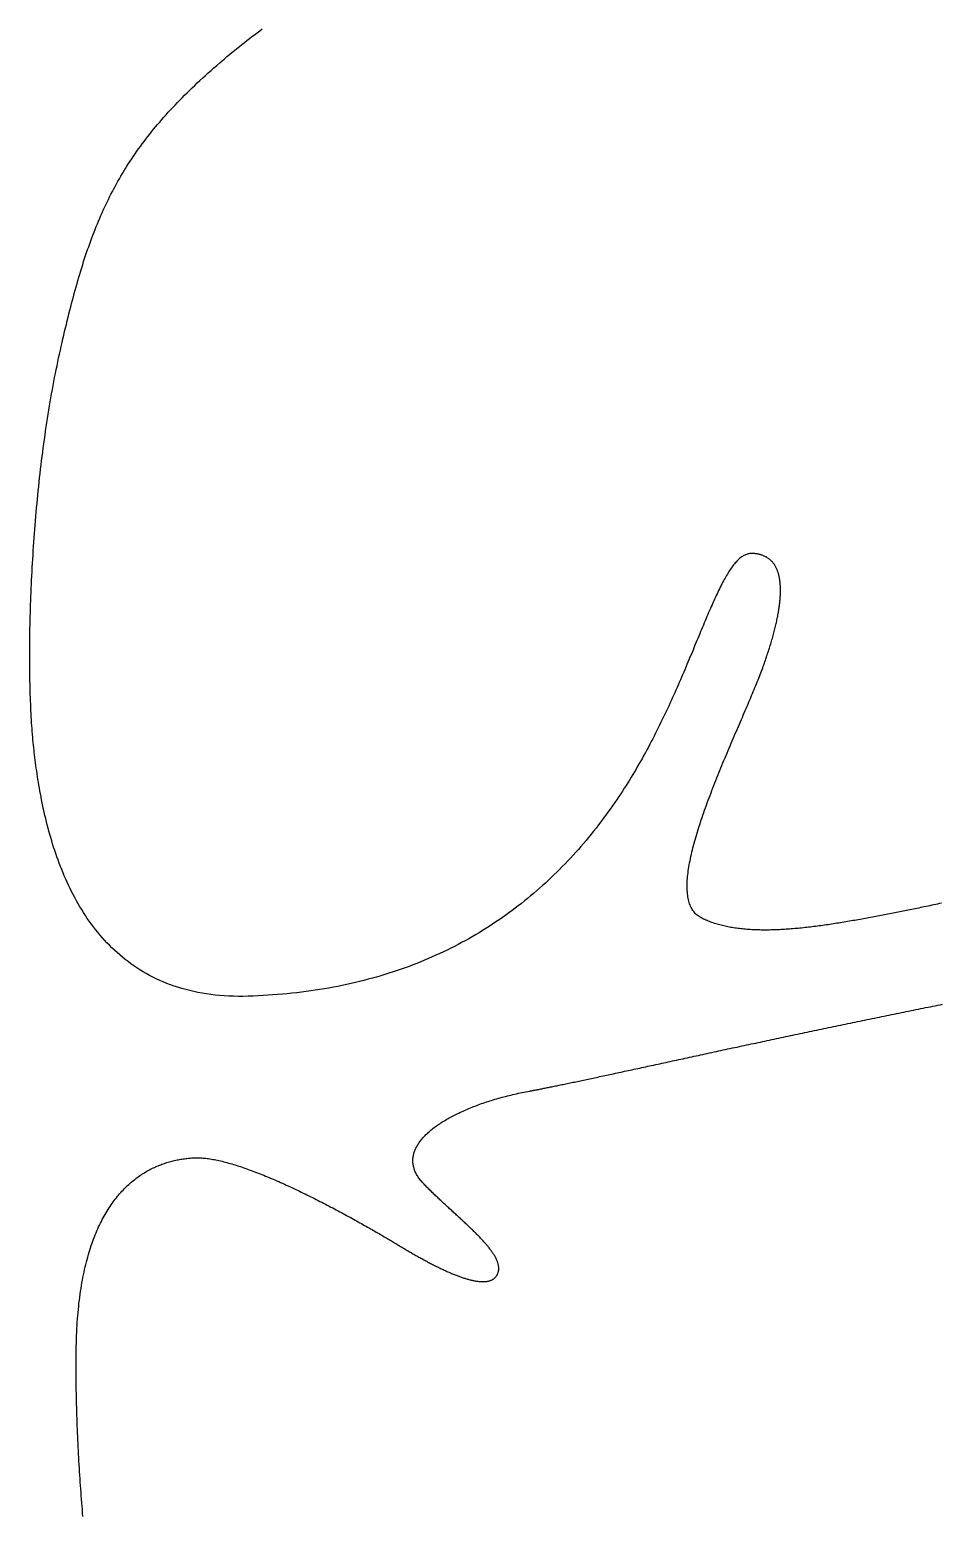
# Model space of a CAD drawing. Extents: x -220 to 640, y 0 to 300.
# Drawn here: x -128.1 to -75.1, y 86.6 to 173.1 of the extents above; entities that cross this region are included whole.
import ezdxf

# ---------------------------------------------------------------- set-up
doc = ezdxf.new("R2010")
doc.units = 0
doc.layers.get('0').update_dxf_attribs({"linetype": 'CONTINUOUS'})

msp = doc.modelspace()

# ---------------------------------------------------------------- linework, layer by layer
for points in [[(-117.045, 171.212, 0), (-116.904, 171.333, 0), (-116.762, 171.454, 0), (-116.62, 171.574, 0), (-116.477, 171.693, 0), (-116.333, 171.812, 0), (-116.189, 171.93, 0), (-116.044, 172.047, 0), (-115.898, 172.164, 0), (-115.752, 172.28, 0), (-115.605, 172.396, 0), (-115.458, 172.511, 0), (-115.31, 172.625, 0), (-115.162, 172.739, 0), (-115.013, 172.852, 0), (-114.863, 172.964, 0), (-114.713, 173.076, 0), (-114.563, 173.187, 0)], [(-93.885, 128.303, 0), (-94.016, 128.11, 0), (-94.148, 127.919, 0), (-94.282, 127.729, 0), (-94.418, 127.54, 0), (-94.554, 127.353, 0), (-94.692, 127.167, 0), (-94.831, 126.982, 0), (-94.971, 126.798, 0), (-95.113, 126.616, 0), (-95.256, 126.435, 0), (-95.4, 126.255, 0), (-95.546, 126.077, 0), (-95.693, 125.9, 0), (-95.841, 125.725, 0), (-95.991, 125.55, 0), (-96.142, 125.378, 0), (-96.295, 125.206, 0), (-96.449, 125.036, 0), (-96.604, 124.868, 0), (-96.761, 124.701, 0), (-96.919, 124.535, 0), (-97.078, 124.371, 0), (-97.239, 124.208, 0), (-97.401, 124.047, 0), (-97.565, 123.887, 0), (-97.73, 123.728, 0), (-97.897, 123.572, 0), (-98.064, 123.416, 0), (-98.234, 123.262, 0), (-98.405, 123.11, 0), (-98.577, 122.959, 0), (-98.751, 122.81, 0), (-98.926, 122.662, 0), (-99.102, 122.516, 0), (-99.28, 122.372, 0), (-99.46, 122.229, 0), (-99.641, 122.088, 0), (-99.823, 121.948, 0), (-100.007, 121.81, 0), (-100.192, 121.674, 0), (-100.379, 121.539, 0), (-100.568, 121.406, 0), (-100.758, 121.274, 0), (-100.949, 121.145, 0), (-101.142, 121.017, 0), (-101.336, 120.89, 0), (-101.532, 120.765, 0), (-101.73, 120.643, 0), (-101.929, 120.521, 0), (-102.13, 120.402, 0), (-102.332, 120.284, 0), (-102.535, 120.168, 0), (-102.741, 120.054, 0), (-102.947, 119.941, 0), (-103.156, 119.831, 0), (-103.366, 119.722, 0), (-103.577, 119.615, 0), (-103.79, 119.51, 0), (-104.005, 119.406, 0), (-104.221, 119.305, 0), (-104.439, 119.205, 0), (-104.658, 119.107, 0), (-104.879, 119.011, 0), (-105.102, 118.917, 0), (-105.326, 118.825, 0), (-105.552, 118.735, 0), (-105.78, 118.646, 0), (-106.009, 118.56, 0), (-106.24, 118.475, 0), (-106.472, 118.393, 0), (-106.706, 118.312, 0), (-106.942, 118.234, 0), (-107.179, 118.157, 0), (-107.418, 118.082, 0), (-107.659, 118.01, 0), (-107.901, 117.939, 0), (-108.145, 117.87, 0), (-108.391, 117.804, 0), (-108.639, 117.739, 0), (-108.888, 117.677, 0), (-109.138, 117.616, 0), (-109.391, 117.558, 0), (-109.645, 117.501, 0), (-109.901, 117.447, 0), (-110.159, 117.395, 0), (-110.418, 117.345, 0), (-110.679, 117.297, 0), (-110.942, 117.251, 0), (-111.207, 117.207, 0), (-111.473, 117.166, 0), (-111.741, 117.127, 0), (-112.011, 117.089, 0), (-112.283, 117.054, 0), (-112.556, 117.022, 0), (-112.831, 116.991, 0), (-113.108, 116.963, 0), (-113.387, 116.937, 0), (-113.667, 116.913, 0), (-113.95, 116.891, 0), (-114.234, 116.872, 0), (-114.52, 116.854, 0), (-114.807, 116.839, 0), (-115.097, 116.827, 0), (-115.388, 116.817, 0), (-115.676, 116.811, 0), (-115.96, 116.811, 0), (-116.24, 116.816, 0), (-116.514, 116.827, 0), (-116.785, 116.843, 0), (-117.051, 116.864, 0), (-117.313, 116.89, 0), (-117.57, 116.921, 0), (-117.823, 116.957, 0), (-118.072, 116.998, 0), (-118.317, 117.043, 0), (-118.557, 117.094, 0), (-118.794, 117.148, 0), (-119.026, 117.208, 0), (-119.254, 117.272, 0), (-119.478, 117.34, 0), (-119.699, 117.412, 0), (-119.915, 117.489, 0), (-120.128, 117.57, 0), (-120.336, 117.655, 0), (-120.541, 117.744, 0), (-120.742, 117.837, 0), (-120.939, 117.933, 0), (-121.132, 118.033, 0), (-121.322, 118.137, 0), (-121.508, 118.245, 0), (-121.691, 118.356, 0), (-121.87, 118.47, 0), (-122.045, 118.588, 0), (-122.217, 118.709, 0), (-122.386, 118.833, 0), (-122.551, 118.961, 0), (-122.713, 119.091, 0), (-122.871, 119.224, 0), (-123.026, 119.361, 0), (-123.178, 119.5, 0), (-123.327, 119.641, 0), (-123.472, 119.786, 0), (-123.614, 119.932, 0), (-123.753, 120.082, 0), (-123.889, 120.233, 0), (-124.022, 120.387, 0), (-124.152, 120.544, 0), (-124.279, 120.702, 0), (-124.403, 120.863, 0), (-124.524, 121.025, 0), (-124.643, 121.189, 0), (-124.758, 121.356, 0), (-124.871, 121.524, 0), (-124.981, 121.693, 0), (-125.088, 121.865, 0), (-125.192, 122.037, 0), (-125.294, 122.212, 0), (-125.394, 122.387, 0), (-125.49, 122.564, 0), (-125.585, 122.742, 0), (-125.676, 122.921, 0), (-125.766, 123.102, 0), (-125.852, 123.283, 0), (-125.937, 123.465, 0), (-126.019, 123.648, 0), (-126.099, 123.832, 0), (-126.176, 124.016, 0), (-126.252, 124.201, 0), (-126.325, 124.386, 0), (-126.396, 124.572, 0), (-126.465, 124.758, 0), (-126.532, 124.945, 0), (-126.596, 125.131, 0), (-126.659, 125.318, 0), (-126.72, 125.505, 0), (-126.779, 125.691, 0), (-126.836, 125.878, 0), (-126.891, 126.064, 0), (-126.944, 126.25, 0), (-126.996, 126.436, 0), (-127.045, 126.621, 0), (-127.093, 126.806, 0), (-127.14, 126.99, 0), (-127.184, 127.173, 0), (-127.228, 127.356, 0), (-127.269, 127.537, 0), (-127.309, 127.718, 0), (-127.348, 127.898, 0), (-127.385, 128.077, 0), (-127.421, 128.254, 0), (-127.455, 128.43, 0), (-127.488, 128.605, 0), (-127.52, 128.779, 0), (-127.55, 128.951, 0), (-127.579, 129.122, 0), (-127.607, 129.291, 0), (-127.634, 129.458, 0), (-127.66, 129.623, 0), (-127.685, 129.787, 0), (-127.708, 129.948, 0), (-127.731, 130.108, 0), (-127.753, 130.265, 0), (-127.773, 130.421, 0), (-127.793, 130.574, 0), (-127.812, 130.724, 0), (-127.831, 130.872, 0), (-127.848, 131.018, 0), (-127.865, 131.162, 0), (-127.881, 131.308, 0), (-127.896, 131.457, 0), (-127.912, 131.61, 0), (-127.926, 131.765, 0), (-127.94, 131.923, 0), (-127.954, 132.084, 0), (-127.967, 132.247, 0), (-127.979, 132.414, 0), (-127.991, 132.583, 0), (-128.003, 132.755, 0), (-128.014, 132.93, 0), (-128.024, 133.107, 0), (-128.034, 133.287, 0), (-128.043, 133.469, 0), (-128.052, 133.653, 0), (-128.06, 133.841, 0), (-128.068, 134.03, 0), (-128.075, 134.222, 0), (-128.082, 134.416, 0), (-128.088, 134.612, 0), (-128.093, 134.81, 0), (-128.098, 135.011, 0), (-128.102, 135.214, 0), (-128.106, 135.418, 0), (-128.109, 135.625, 0), (-128.112, 135.834, 0), (-128.114, 136.045, 0), (-128.115, 136.257, 0), (-128.116, 136.471, 0), (-128.116, 136.687, 0), (-128.116, 136.905, 0), (-128.115, 137.125, 0), (-128.113, 137.346, 0), (-128.111, 137.569, 0), (-128.108, 137.793, 0), (-128.105, 138.019, 0), (-128.101, 138.246, 0), (-128.097, 138.475, 0), (-128.091, 138.705, 0), (-128.086, 138.937, 0), (-128.079, 139.169, 0), (-128.072, 139.403, 0), (-128.065, 139.638, 0), (-128.057, 139.875, 0), (-128.048, 140.112, 0), (-128.038, 140.351, 0), (-128.028, 140.59, 0), (-128.017, 140.831, 0), (-128.006, 141.072, 0), (-127.994, 141.315, 0), (-127.981, 141.558, 0), (-127.968, 141.802, 0), (-127.954, 142.046, 0), (-127.94, 142.292, 0), (-127.924, 142.538, 0), (-127.909, 142.784, 0), (-127.892, 143.032, 0), (-127.875, 143.279, 0), (-127.857, 143.528, 0), (-127.838, 143.776, 0), (-127.819, 144.025, 0), (-127.799, 144.275, 0), (-127.779, 144.524, 0), (-127.758, 144.774, 0), (-127.736, 145.025, 0), (-127.713, 145.275, 0), (-127.69, 145.525, 0), (-127.666, 145.776, 0), (-127.642, 146.026, 0), (-127.616, 146.277, 0), (-127.59, 146.527, 0), (-127.564, 146.778, 0), (-127.536, 147.028, 0), (-127.508, 147.278, 0), (-127.48, 147.528, 0), (-127.45, 147.777, 0), (-127.42, 148.027, 0), (-127.389, 148.275, 0), (-127.358, 148.524, 0), (-127.325, 148.772, 0), (-127.292, 149.019, 0), (-127.258, 149.266, 0), (-127.224, 149.512, 0), (-127.189, 149.758, 0), (-127.153, 150.003, 0), (-127.116, 150.247, 0), (-127.079, 150.49, 0), (-127.041, 150.733, 0), (-127.002, 150.975, 0), (-126.962, 151.215, 0), (-126.922, 151.455, 0), (-126.881, 151.694, 0), (-126.839, 151.932, 0), (-126.797, 152.169, 0), (-126.753, 152.404, 0), (-126.709, 152.639, 0), (-126.664, 152.872, 0), (-126.619, 153.104, 0), (-126.572, 153.334, 0), (-126.525, 153.563, 0), (-126.477, 153.791, 0), (-126.429, 154.017, 0), (-126.379, 154.242, 0), (-126.329, 154.466, 0), (-126.279, 154.687, 0), (-126.229, 154.906, 0), (-126.179, 155.123, 0), (-126.129, 155.338, 0), (-126.079, 155.551, 0), (-126.029, 155.763, 0), (-125.979, 155.972, 0), (-125.929, 156.18, 0), (-125.878, 156.385, 0), (-125.827, 156.589, 0), (-125.776, 156.791, 0), (-125.725, 156.992, 0), (-125.674, 157.19, 0), (-125.622, 157.387, 0), (-125.57, 157.583, 0), (-125.518, 157.776, 0), (-125.465, 157.968, 0), (-125.412, 158.158, 0), (-125.359, 158.347, 0), (-125.305, 158.534, 0), (-125.251, 158.72, 0), (-125.196, 158.904, 0), (-125.141, 159.087, 0), (-125.085, 159.268, 0), (-125.029, 159.448, 0), (-124.972, 159.627, 0), (-124.915, 159.804, 0), (-124.857, 159.979, 0), (-124.798, 160.154, 0), (-124.739, 160.327, 0), (-124.679, 160.499, 0), (-124.618, 160.669, 0), (-124.557, 160.839, 0), (-124.495, 161.007, 0), (-124.432, 161.174, 0), (-124.368, 161.34, 0), (-124.304, 161.505, 0), (-124.238, 161.668, 0), (-124.172, 161.831, 0), (-124.105, 161.993, 0), (-124.037, 162.153, 0), (-123.968, 162.313, 0), (-123.898, 162.472, 0), (-123.827, 162.629, 0), (-123.755, 162.786, 0), (-123.683, 162.942, 0), (-123.609, 163.097, 0), (-123.533, 163.251, 0), (-123.457, 163.405, 0), (-123.38, 163.557, 0), (-123.301, 163.709, 0), (-123.222, 163.86, 0), (-123.141, 164.011, 0), (-123.059, 164.161, 0), (-122.976, 164.31, 0), (-122.891, 164.458, 0), (-122.805, 164.606, 0), (-122.718, 164.754, 0), (-122.629, 164.901, 0), (-122.54, 165.047, 0), (-122.448, 165.193, 0), (-122.356, 165.338, 0), (-122.261, 165.483, 0), (-122.166, 165.627, 0), (-122.069, 165.771, 0), (-121.97, 165.915, 0), (-121.87, 166.058, 0), (-121.768, 166.202, 0), (-121.665, 166.344, 0), (-121.56, 166.487, 0), (-121.454, 166.629, 0), (-121.346, 166.771, 0), (-121.236, 166.913, 0), (-121.124, 167.055, 0), (-121.011, 167.196, 0), (-120.896, 167.338, 0), (-120.779, 167.479, 0), (-120.661, 167.621, 0), (-120.54, 167.762, 0), (-120.418, 167.903, 0), (-120.294, 168.045, 0), (-120.168, 168.186, 0), (-120.04, 168.328, 0), (-119.911, 168.469, 0), (-119.779, 168.611, 0), (-119.645, 168.753, 0), (-119.509, 168.895, 0), (-119.372, 169.037, 0), (-119.232, 169.179, 0), (-119.09, 169.322, 0), (-118.946, 169.465, 0), (-118.8, 169.608, 0), (-118.651, 169.752, 0), (-118.501, 169.896, 0), (-118.348, 170.04, 0), (-118.193, 170.185, 0), (-118.036, 170.33, 0), (-117.877, 170.476, 0), (-117.715, 170.622, 0), (-117.551, 170.769, 0), (-117.385, 170.916, 0), (-117.216, 171.064, 0), (-117.045, 171.212, 0)], [(-86.004, 142.622, 0), (-86.054, 142.623, 0), (-86.104, 142.621, 0), (-86.153, 142.616, 0), (-86.202, 142.608, 0), (-86.25, 142.598, 0), (-86.299, 142.584, 0), (-86.347, 142.568, 0), (-86.395, 142.549, 0), (-86.442, 142.528, 0), (-86.49, 142.503, 0), (-86.537, 142.477, 0), (-86.584, 142.447, 0), (-86.631, 142.415, 0), (-86.678, 142.38, 0), (-86.724, 142.343, 0), (-86.771, 142.303, 0), (-86.817, 142.261, 0), (-86.863, 142.216, 0), (-86.909, 142.169, 0), (-86.955, 142.119, 0), (-87.001, 142.067, 0), (-87.047, 142.013, 0), (-87.093, 141.956, 0), (-87.138, 141.897, 0), (-87.184, 141.836, 0), (-87.23, 141.773, 0), (-87.275, 141.707, 0), (-87.321, 141.639, 0), (-87.367, 141.569, 0), (-87.412, 141.496, 0), (-87.458, 141.422, 0), (-87.504, 141.345, 0), (-87.55, 141.266, 0), (-87.596, 141.186, 0), (-87.642, 141.103, 0), (-87.688, 141.018, 0), (-87.734, 140.931, 0), (-87.781, 140.843, 0), (-87.827, 140.752, 0), (-87.874, 140.66, 0), (-87.921, 140.565, 0), (-87.968, 140.469, 0), (-88.015, 140.371, 0), (-88.062, 140.271, 0), (-88.11, 140.17, 0), (-88.158, 140.066, 0), (-88.206, 139.961, 0), (-88.254, 139.854, 0), (-88.303, 139.746, 0), (-88.352, 139.636, 0), (-88.401, 139.524, 0), (-88.45, 139.411, 0), (-88.5, 139.296, 0), (-88.55, 139.18, 0), (-88.6, 139.062, 0), (-88.651, 138.943, 0), (-88.702, 138.822, 0), (-88.754, 138.7, 0), (-88.805, 138.576, 0), (-88.858, 138.451, 0), (-88.91, 138.325, 0), (-88.963, 138.197, 0), (-89.017, 138.068, 0), (-89.071, 137.938, 0), (-89.125, 137.806, 0), (-89.18, 137.674, 0), (-89.235, 137.54, 0), (-89.291, 137.405, 0), (-89.347, 137.268, 0), (-89.404, 137.131, 0), (-89.461, 136.993, 0), (-89.519, 136.853, 0), (-89.578, 136.713, 0), (-89.637, 136.571, 0), (-89.696, 136.429, 0), (-89.756, 136.285, 0), (-89.817, 136.141, 0), (-89.879, 135.995, 0), (-89.941, 135.849, 0), (-90.003, 135.702, 0), (-90.066, 135.554, 0), (-90.13, 135.405, 0), (-90.195, 135.256, 0), (-90.26, 135.106, 0), (-90.326, 134.955, 0), (-90.393, 134.803, 0), (-90.46, 134.651, 0), (-90.528, 134.498, 0), (-90.597, 134.344, 0), (-90.667, 134.19, 0), (-90.737, 134.035, 0), (-90.808, 133.88, 0), (-90.88, 133.724, 0), (-90.953, 133.568, 0), (-91.027, 133.411, 0), (-91.101, 133.254, 0), (-91.176, 133.096, 0), (-91.252, 132.938, 0), (-91.329, 132.78, 0), (-91.407, 132.621, 0), (-91.486, 132.462, 0), (-91.566, 132.302, 0), (-91.646, 132.143, 0), (-91.728, 131.983, 0), (-91.81, 131.823, 0), (-91.894, 131.663, 0), (-91.978, 131.502, 0), (-92.063, 131.342, 0), (-92.149, 131.181, 0), (-92.237, 131.021, 0), (-92.325, 130.86, 0), (-92.414, 130.699, 0), (-92.505, 130.538, 0), (-92.596, 130.378, 0), (-92.688, 130.217, 0), (-92.782, 130.057, 0), (-92.876, 129.896, 0), (-92.972, 129.736, 0), (-93.069, 129.576, 0), (-93.167, 129.416, 0), (-93.266, 129.256, 0), (-93.366, 129.096, 0), (-93.468, 128.937, 0), (-93.57, 128.778, 0), (-93.674, 128.619, 0), (-93.779, 128.461, 0), (-93.885, 128.303, 0)], [(-85.332, 136.135, 0), (-85.3, 136.225, 0), (-85.269, 136.314, 0), (-85.239, 136.402, 0), (-85.208, 136.49, 0), (-85.179, 136.578, 0), (-85.15, 136.665, 0), (-85.121, 136.752, 0), (-85.093, 136.838, 0), (-85.065, 136.924, 0), (-85.038, 137.009, 0), (-85.011, 137.094, 0), (-84.985, 137.178, 0), (-84.959, 137.262, 0), (-84.934, 137.345, 0), (-84.909, 137.428, 0), (-84.885, 137.51, 0), (-84.861, 137.592, 0), (-84.838, 137.673, 0), (-84.815, 137.754, 0), (-84.793, 137.834, 0), (-84.771, 137.914, 0), (-84.75, 137.993, 0), (-84.729, 138.072, 0), (-84.709, 138.15, 0), (-84.69, 138.227, 0), (-84.671, 138.304, 0), (-84.652, 138.381, 0), (-84.634, 138.457, 0), (-84.617, 138.532, 0), (-84.6, 138.607, 0), (-84.584, 138.681, 0), (-84.568, 138.755, 0), (-84.553, 138.828, 0), (-84.538, 138.901, 0), (-84.524, 138.973, 0), (-84.511, 139.044, 0), (-84.498, 139.115, 0), (-84.485, 139.185, 0), (-84.474, 139.255, 0), (-84.462, 139.324, 0), (-84.452, 139.392, 0), (-84.442, 139.46, 0), (-84.432, 139.528, 0), (-84.423, 139.594, 0), (-84.415, 139.66, 0), (-84.407, 139.726, 0), (-84.4, 139.79, 0), (-84.394, 139.855, 0), (-84.388, 139.918, 0), (-84.382, 139.981, 0), (-84.377, 140.043, 0), (-84.373, 140.105, 0), (-84.37, 140.166, 0), (-84.367, 140.226, 0), (-84.365, 140.286, 0), (-84.363, 140.345, 0), (-84.362, 140.403, 0), (-84.362, 140.461, 0), (-84.362, 140.518, 0), (-84.363, 140.574, 0), (-84.364, 140.63, 0), (-84.366, 140.685, 0), (-84.369, 140.739, 0), (-84.373, 140.793, 0), (-84.376, 140.846, 0), (-84.381, 140.898, 0), (-84.387, 140.95, 0), (-84.393, 141, 0), (-84.399, 141.051, 0), (-84.407, 141.1, 0), (-84.415, 141.149, 0), (-84.423, 141.197, 0), (-84.433, 141.244, 0), (-84.442, 141.291, 0), (-84.453, 141.336, 0), (-84.465, 141.381, 0), (-84.477, 141.426, 0), (-84.489, 141.469, 0), (-84.502, 141.512, 0), (-84.517, 141.554, 0), (-84.531, 141.596, 0), (-84.547, 141.637, 0), (-84.563, 141.676, 0), (-84.58, 141.715, 0), (-84.597, 141.754, 0), (-84.616, 141.791, 0), (-84.635, 141.828, 0), (-84.654, 141.864, 0), (-84.674, 141.899, 0), (-84.696, 141.934, 0), (-84.717, 141.968, 0), (-84.74, 142, 0), (-84.763, 142.033, 0), (-84.787, 142.064, 0), (-84.812, 142.094, 0), (-84.837, 142.124, 0), (-84.864, 142.153, 0), (-84.89, 142.181, 0), (-84.918, 142.208, 0), (-84.947, 142.234, 0), (-84.976, 142.26, 0), (-85.005, 142.285, 0), (-85.036, 142.309, 0), (-85.067, 142.332, 0), (-85.1, 142.354, 0), (-85.133, 142.375, 0), (-85.166, 142.396, 0), (-85.201, 142.415, 0), (-85.236, 142.434, 0), (-85.272, 142.452, 0), (-85.309, 142.469, 0), (-85.346, 142.486, 0), (-85.385, 142.501, 0), (-85.424, 142.515, 0), (-85.463, 142.529, 0), (-85.504, 142.542, 0), (-85.546, 142.554, 0), (-85.588, 142.564, 0), (-85.631, 142.574, 0), (-85.675, 142.584, 0), (-85.719, 142.592, 0), (-85.765, 142.599, 0), (-85.811, 142.606, 0), (-85.858, 142.611, 0), (-85.906, 142.616, 0), (-85.955, 142.619, 0), (-86.004, 142.622, 0)], [(-88.984, 121.384, 0), (-89.048, 121.419, 0), (-89.109, 121.458, 0), (-89.168, 121.499, 0), (-89.224, 121.544, 0), (-89.277, 121.591, 0), (-89.327, 121.641, 0), (-89.374, 121.693, 0), (-89.419, 121.749, 0), (-89.462, 121.807, 0), (-89.501, 121.868, 0), (-89.538, 121.931, 0), (-89.572, 121.997, 0), (-89.604, 122.065, 0), (-89.633, 122.136, 0), (-89.66, 122.21, 0), (-89.685, 122.285, 0), (-89.707, 122.363, 0), (-89.727, 122.444, 0), (-89.744, 122.527, 0), (-89.759, 122.611, 0), (-89.772, 122.699, 0), (-89.783, 122.788, 0), (-89.791, 122.879, 0), (-89.798, 122.973, 0), (-89.802, 123.068, 0), (-89.804, 123.166, 0), (-89.804, 123.265, 0), (-89.802, 123.367, 0), (-89.799, 123.47, 0), (-89.793, 123.575, 0), (-89.785, 123.682, 0), (-89.775, 123.79, 0), (-89.764, 123.901, 0), (-89.751, 124.013, 0), (-89.736, 124.126, 0), (-89.719, 124.241, 0), (-89.7, 124.358, 0), (-89.68, 124.476, 0), (-89.658, 124.596, 0), (-89.635, 124.717, 0), (-89.61, 124.84, 0), (-89.584, 124.964, 0), (-89.556, 125.089, 0), (-89.526, 125.215, 0), (-89.495, 125.343, 0), (-89.463, 125.472, 0), (-89.429, 125.602, 0), (-89.394, 125.733, 0), (-89.358, 125.865, 0), (-89.32, 125.998, 0), (-89.282, 126.133, 0), (-89.242, 126.268, 0), (-89.201, 126.404, 0), (-89.158, 126.541, 0), (-89.115, 126.678, 0), (-89.071, 126.817, 0), (-89.025, 126.956, 0), (-88.979, 127.096, 0), (-88.931, 127.237, 0), (-88.883, 127.378, 0), (-88.834, 127.52, 0), (-88.784, 127.662, 0), (-88.733, 127.805, 0), (-88.681, 127.948, 0), (-88.629, 128.092, 0), (-88.576, 128.236, 0), (-88.522, 128.38, 0), (-88.468, 128.525, 0), (-88.412, 128.67, 0), (-88.357, 128.815, 0), (-88.301, 128.961, 0), (-88.244, 129.106, 0), (-88.187, 129.252, 0), (-88.129, 129.398, 0), (-88.071, 129.543, 0), (-88.013, 129.689, 0), (-87.954, 129.834, 0), (-87.895, 129.98, 0), (-87.836, 130.125, 0), (-87.776, 130.27, 0), (-87.716, 130.415, 0), (-87.656, 130.56, 0), (-87.596, 130.704, 0), (-87.536, 130.848, 0), (-87.476, 130.992, 0), (-87.415, 131.135, 0), (-87.355, 131.278, 0), (-87.295, 131.42, 0), (-87.235, 131.561, 0), (-87.174, 131.702, 0), (-87.115, 131.843, 0), (-87.055, 131.983, 0), (-86.995, 132.122, 0), (-86.936, 132.26, 0), (-86.877, 132.397, 0), (-86.818, 132.534, 0), (-86.759, 132.67, 0), (-86.701, 132.805, 0), (-86.644, 132.938, 0), (-86.586, 133.071, 0), (-86.529, 133.203, 0), (-86.473, 133.334, 0), (-86.418, 133.464, 0), (-86.362, 133.592, 0), (-86.308, 133.719, 0), (-86.254, 133.846, 0), (-86.201, 133.97, 0), (-86.148, 134.094, 0), (-86.097, 134.216, 0), (-86.046, 134.337, 0), (-85.995, 134.456, 0), (-85.946, 134.574, 0), (-85.898, 134.69, 0), (-85.85, 134.805, 0), (-85.804, 134.918, 0), (-85.758, 135.029, 0), (-85.714, 135.139, 0), (-85.67, 135.247, 0), (-85.628, 135.353, 0), (-85.586, 135.458, 0), (-85.546, 135.56, 0), (-85.507, 135.661, 0), (-85.47, 135.76, 0), (-85.433, 135.857, 0), (-85.398, 135.952, 0), (-85.364, 136.045, 0), (-85.332, 136.135, 0)], [(-74.98, 122.239, 0), (-75.094, 122.214, 0), (-75.207, 122.189, 0), (-75.32, 122.165, 0), (-75.433, 122.141, 0), (-75.544, 122.117, 0), (-75.655, 122.094, 0), (-75.765, 122.071, 0), (-75.875, 122.048, 0), (-75.983, 122.025, 0), (-76.091, 122.003, 0), (-76.198, 121.981, 0), (-76.304, 121.959, 0), (-76.409, 121.938, 0), (-76.513, 121.917, 0), (-76.616, 121.896, 0), (-76.718, 121.876, 0), (-76.82, 121.855, 0), (-76.92, 121.836, 0), (-77.019, 121.816, 0)], [(-77.019, 121.816, 0), (-77.115, 121.797, 0), (-77.212, 121.778, 0), (-77.31, 121.759, 0), (-77.407, 121.74, 0), (-77.505, 121.721, 0), (-77.603, 121.702, 0), (-77.702, 121.682, 0), (-77.801, 121.663, 0), (-77.9, 121.644, 0), (-78, 121.624, 0), (-78.099, 121.605, 0), (-78.2, 121.585, 0), (-78.3, 121.566, 0), (-78.4, 121.546, 0), (-78.501, 121.527, 0), (-78.602, 121.507, 0), (-78.704, 121.488, 0), (-78.805, 121.468, 0), (-78.907, 121.449, 0), (-79.008, 121.43, 0), (-79.111, 121.411, 0), (-79.213, 121.391, 0), (-79.315, 121.372, 0), (-79.418, 121.353, 0), (-79.52, 121.334, 0), (-79.623, 121.316, 0), (-79.726, 121.297, 0), (-79.829, 121.278, 0), (-79.933, 121.26, 0), (-80.036, 121.241, 0), (-80.139, 121.223, 0), (-80.243, 121.205, 0), (-80.346, 121.187, 0), (-80.45, 121.17, 0), (-80.553, 121.152, 0), (-80.657, 121.135, 0), (-80.761, 121.118, 0), (-80.865, 121.101, 0), (-80.968, 121.084, 0), (-81.072, 121.067, 0), (-81.176, 121.051, 0), (-81.279, 121.035, 0), (-81.383, 121.019, 0), (-81.487, 121.003, 0), (-81.59, 120.988, 0), (-81.694, 120.973, 0), (-81.797, 120.958, 0), (-81.901, 120.944, 0), (-82.004, 120.929, 0), (-82.107, 120.916, 0), (-82.21, 120.902, 0), (-82.313, 120.889, 0), (-82.416, 120.876, 0), (-82.519, 120.863, 0), (-82.621, 120.851, 0), (-82.724, 120.839, 0), (-82.826, 120.827, 0), (-82.928, 120.816, 0), (-83.03, 120.805, 0), (-83.131, 120.794, 0), (-83.233, 120.784, 0), (-83.334, 120.774, 0), (-83.435, 120.765, 0), (-83.536, 120.756, 0), (-83.636, 120.748, 0), (-83.737, 120.74, 0), (-83.837, 120.732, 0), (-83.936, 120.725, 0), (-84.036, 120.718, 0), (-84.135, 120.712, 0), (-84.234, 120.706, 0), (-84.332, 120.701, 0), (-84.43, 120.696, 0), (-84.528, 120.692, 0), (-84.626, 120.688, 0), (-84.723, 120.684, 0), (-84.82, 120.682, 0), (-84.916, 120.679, 0), (-85.013, 120.678, 0), (-85.108, 120.676, 0), (-85.203, 120.676, 0), (-85.298, 120.676, 0), (-85.393, 120.676, 0), (-85.487, 120.677, 0), (-85.58, 120.679, 0), (-85.674, 120.681, 0), (-85.766, 120.684, 0), (-85.858, 120.687, 0), (-85.95, 120.691, 0), (-86.041, 120.696, 0), (-86.132, 120.701, 0), (-86.222, 120.707, 0), (-86.312, 120.714, 0), (-86.401, 120.721, 0), (-86.49, 120.729, 0), (-86.578, 120.738, 0), (-86.665, 120.747, 0), (-86.752, 120.757, 0), (-86.839, 120.768, 0), (-86.924, 120.779, 0), (-87.01, 120.791, 0), (-87.094, 120.804, 0), (-87.178, 120.817, 0), (-87.262, 120.832, 0), (-87.344, 120.847, 0), (-87.426, 120.863, 0), (-87.508, 120.879, 0), (-87.589, 120.896, 0), (-87.669, 120.915, 0), (-87.748, 120.934, 0), (-87.827, 120.953, 0), (-87.905, 120.974, 0), (-87.982, 120.995, 0), (-88.059, 121.017, 0), (-88.134, 121.04, 0), (-88.21, 121.064, 0), (-88.284, 121.089, 0), (-88.357, 121.114, 0), (-88.43, 121.141, 0), (-88.502, 121.168, 0), (-88.573, 121.196, 0), (-88.644, 121.225, 0), (-88.713, 121.255, 0), (-88.782, 121.286, 0), (-88.85, 121.317, 0), (-88.917, 121.35, 0), (-88.984, 121.384, 0)], [(-86.202, 114.008, 0), (-86.069, 114.036, 0), (-85.936, 114.065, 0), (-85.803, 114.093, 0), (-85.67, 114.122, 0), (-85.536, 114.15, 0), (-85.402, 114.179, 0), (-85.268, 114.207, 0), (-85.133, 114.236, 0), (-84.999, 114.265, 0), (-84.864, 114.294, 0), (-84.728, 114.323, 0), (-84.593, 114.351, 0), (-84.457, 114.38, 0), (-84.321, 114.409, 0), (-84.184, 114.438, 0), (-84.048, 114.467, 0), (-83.911, 114.496, 0), (-83.774, 114.525, 0), (-83.637, 114.554, 0), (-83.499, 114.584, 0), (-83.362, 114.613, 0), (-83.224, 114.642, 0), (-83.086, 114.671, 0), (-82.948, 114.7, 0), (-82.809, 114.729, 0), (-82.671, 114.759, 0), (-82.532, 114.788, 0), (-82.393, 114.817, 0), (-82.254, 114.847, 0), (-82.114, 114.876, 0), (-81.975, 114.905, 0), (-81.835, 114.934, 0), (-81.696, 114.964, 0), (-81.556, 114.993, 0), (-81.416, 115.022, 0), (-81.276, 115.052, 0), (-81.135, 115.081, 0), (-80.995, 115.11, 0), (-80.855, 115.14, 0), (-80.714, 115.169, 0), (-80.573, 115.198, 0), (-80.432, 115.228, 0), (-80.291, 115.257, 0), (-80.15, 115.286, 0), (-80.009, 115.316, 0), (-79.868, 115.345, 0), (-79.727, 115.374, 0), (-79.586, 115.403, 0), (-79.444, 115.433, 0), (-79.303, 115.462, 0), (-79.162, 115.491, 0), (-79.02, 115.52, 0), (-78.879, 115.549, 0), (-78.737, 115.578, 0), (-78.595, 115.608, 0), (-78.454, 115.637, 0), (-78.312, 115.666, 0), (-78.17, 115.695, 0), (-78.029, 115.724, 0), (-77.887, 115.753, 0), (-77.745, 115.782, 0), (-77.604, 115.81, 0), (-77.462, 115.839, 0), (-77.32, 115.868, 0), (-77.179, 115.897, 0), (-77.037, 115.926, 0), (-76.895, 115.954, 0), (-76.754, 115.983, 0), (-76.612, 116.011, 0), (-76.471, 116.04, 0), (-76.33, 116.068, 0), (-76.188, 116.097, 0), (-76.047, 116.125, 0), (-75.906, 116.154, 0), (-75.765, 116.182, 0), (-75.624, 116.21, 0), (-75.483, 116.238, 0), (-75.342, 116.266, 0), (-75.201, 116.294, 0), (-75.061, 116.322, 0), (-74.92, 116.35, 0)], [(-98.978, 111.293, 0), (-98.931, 111.302, 0), (-98.882, 111.311, 0), (-98.832, 111.32, 0), (-98.782, 111.33, 0), (-98.73, 111.34, 0), (-98.677, 111.35, 0), (-98.623, 111.36, 0), (-98.568, 111.371, 0), (-98.512, 111.382, 0), (-98.455, 111.393, 0), (-98.397, 111.404, 0), (-98.338, 111.416, 0), (-98.277, 111.428, 0), (-98.216, 111.44, 0), (-98.154, 111.452, 0), (-98.091, 111.465, 0), (-98.026, 111.478, 0), (-97.961, 111.491, 0), (-97.895, 111.504, 0), (-97.828, 111.518, 0), (-97.76, 111.532, 0), (-97.691, 111.546, 0), (-97.62, 111.56, 0), (-97.549, 111.574, 0), (-97.477, 111.589, 0), (-97.404, 111.604, 0), (-97.33, 111.619, 0), (-97.256, 111.635, 0), (-97.18, 111.651, 0), (-97.103, 111.667, 0), (-97.025, 111.683, 0), (-96.947, 111.699, 0), (-96.868, 111.716, 0), (-96.787, 111.732, 0), (-96.706, 111.749, 0), (-96.624, 111.767, 0), (-96.541, 111.784, 0), (-96.457, 111.802, 0), (-96.372, 111.82, 0), (-96.286, 111.838, 0), (-96.2, 111.856, 0), (-96.113, 111.874, 0), (-96.024, 111.893, 0), (-95.935, 111.912, 0), (-95.846, 111.931, 0), (-95.755, 111.95, 0), (-95.663, 111.97, 0), (-95.571, 111.989, 0), (-95.478, 112.009, 0), (-95.384, 112.029, 0), (-95.289, 112.049, 0), (-95.194, 112.07, 0), (-95.097, 112.09, 0), (-95, 112.111, 0), (-94.902, 112.132, 0), (-94.804, 112.153, 0), (-94.704, 112.174, 0), (-94.604, 112.196, 0), (-94.503, 112.218, 0), (-94.401, 112.239, 0), (-94.299, 112.261, 0), (-94.196, 112.284, 0), (-94.092, 112.306, 0), (-93.987, 112.328, 0), (-93.882, 112.351, 0), (-93.776, 112.374, 0), (-93.669, 112.397, 0), (-93.562, 112.42, 0), (-93.454, 112.443, 0), (-93.345, 112.467, 0), (-93.235, 112.49, 0), (-93.125, 112.514, 0), (-93.014, 112.538, 0), (-92.903, 112.562, 0), (-92.791, 112.586, 0), (-92.678, 112.611, 0), (-92.564, 112.635, 0), (-92.45, 112.66, 0), (-92.336, 112.685, 0), (-92.22, 112.71, 0), (-92.104, 112.735, 0), (-91.988, 112.76, 0), (-91.871, 112.785, 0), (-91.753, 112.811, 0), (-91.634, 112.836, 0), (-91.515, 112.862, 0), (-91.396, 112.888, 0), (-91.276, 112.914, 0), (-91.155, 112.94, 0), (-91.034, 112.966, 0), (-90.912, 112.993, 0), (-90.789, 113.019, 0), (-90.666, 113.046, 0), (-90.543, 113.072, 0), (-90.419, 113.099, 0), (-90.294, 113.126, 0), (-90.169, 113.153, 0), (-90.044, 113.18, 0), (-89.918, 113.208, 0), (-89.791, 113.235, 0), (-89.664, 113.262, 0), (-89.536, 113.29, 0), (-89.408, 113.318, 0), (-89.279, 113.346, 0), (-89.15, 113.373, 0), (-89.021, 113.401, 0), (-88.891, 113.429, 0), (-88.76, 113.458, 0), (-88.629, 113.486, 0), (-88.498, 113.514, 0), (-88.366, 113.543, 0), (-88.234, 113.571, 0), (-88.101, 113.6, 0), (-87.968, 113.628, 0), (-87.835, 113.657, 0), (-87.701, 113.686, 0), (-87.566, 113.715, 0), (-87.431, 113.744, 0), (-87.296, 113.773, 0), (-87.161, 113.802, 0), (-87.025, 113.831, 0), (-86.889, 113.86, 0), (-86.752, 113.89, 0), (-86.615, 113.919, 0), (-86.478, 113.949, 0), (-86.34, 113.978, 0), (-86.202, 114.008, 0)], [(-105.177, 105.911, 0), (-105.225, 105.963, 0), (-105.271, 106.015, 0), (-105.315, 106.067, 0), (-105.357, 106.119, 0), (-105.397, 106.171, 0), (-105.435, 106.223, 0), (-105.471, 106.275, 0), (-105.505, 106.327, 0), (-105.537, 106.379, 0), (-105.567, 106.431, 0), (-105.595, 106.483, 0), (-105.621, 106.535, 0), (-105.645, 106.587, 0), (-105.667, 106.639, 0), (-105.687, 106.691, 0), (-105.705, 106.743, 0), (-105.721, 106.795, 0), (-105.736, 106.847, 0), (-105.748, 106.899, 0), (-105.759, 106.951, 0), (-105.768, 107.003, 0), (-105.775, 107.054, 0), (-105.78, 107.106, 0), (-105.784, 107.158, 0), (-105.786, 107.209, 0), (-105.785, 107.261, 0), (-105.784, 107.312, 0), (-105.78, 107.364, 0), (-105.775, 107.415, 0), (-105.768, 107.466, 0), (-105.759, 107.517, 0), (-105.748, 107.568, 0), (-105.736, 107.619, 0), (-105.722, 107.67, 0), (-105.707, 107.721, 0), (-105.69, 107.771, 0), (-105.671, 107.822, 0), (-105.651, 107.872, 0), (-105.629, 107.922, 0), (-105.605, 107.973, 0), (-105.58, 108.023, 0), (-105.553, 108.072, 0), (-105.525, 108.122, 0), (-105.495, 108.172, 0), (-105.464, 108.221, 0), (-105.431, 108.27, 0), (-105.397, 108.319, 0), (-105.361, 108.368, 0), (-105.324, 108.417, 0), (-105.285, 108.465, 0), (-105.245, 108.513, 0), (-105.203, 108.562, 0), (-105.16, 108.61, 0), (-105.116, 108.657, 0), (-105.07, 108.705, 0), (-105.023, 108.752, 0), (-104.974, 108.799, 0), (-104.924, 108.846, 0), (-104.873, 108.893, 0), (-104.82, 108.939, 0), (-104.767, 108.986, 0), (-104.711, 109.032, 0), (-104.655, 109.077, 0), (-104.597, 109.123, 0), (-104.538, 109.168, 0), (-104.478, 109.213, 0), (-104.416, 109.258, 0), (-104.354, 109.302, 0), (-104.29, 109.347, 0), (-104.225, 109.39, 0), (-104.159, 109.434, 0), (-104.091, 109.478, 0), (-104.023, 109.521, 0), (-103.953, 109.563, 0), (-103.882, 109.606, 0), (-103.81, 109.648, 0), (-103.737, 109.69, 0), (-103.663, 109.732, 0), (-103.588, 109.773, 0), (-103.511, 109.814, 0), (-103.434, 109.855, 0), (-103.356, 109.895, 0), (-103.276, 109.935, 0), (-103.196, 109.974, 0), (-103.115, 110.014, 0), (-103.032, 110.053, 0), (-102.949, 110.091, 0), (-102.865, 110.13, 0), (-102.78, 110.167, 0), (-102.694, 110.205, 0), (-102.607, 110.242, 0), (-102.519, 110.279, 0), (-102.43, 110.315, 0), (-102.34, 110.351, 0), (-102.25, 110.387, 0), (-102.158, 110.422, 0), (-102.066, 110.457, 0), (-101.973, 110.491, 0), (-101.879, 110.525, 0), (-101.784, 110.559, 0), (-101.689, 110.592, 0), (-101.593, 110.625, 0), (-101.496, 110.657, 0), (-101.398, 110.689, 0), (-101.3, 110.721, 0), (-101.201, 110.752, 0), (-101.101, 110.782, 0), (-101, 110.812, 0), (-100.899, 110.842, 0), (-100.797, 110.871, 0), (-100.695, 110.9, 0), (-100.592, 110.928, 0), (-100.488, 110.956, 0), (-100.384, 110.983, 0), (-100.279, 111.01, 0), (-100.173, 111.037, 0), (-100.067, 111.062, 0), (-99.96, 111.088, 0), (-99.853, 111.113, 0), (-99.746, 111.137, 0), (-99.637, 111.161, 0), (-99.529, 111.184, 0), (-99.419, 111.207, 0), (-99.31, 111.229, 0), (-99.2, 111.251, 0), (-99.089, 111.272, 0), (-98.978, 111.293, 0)], [(-125.406, 96.205, 0), (-125.403, 96.416, 0), (-125.399, 96.625, 0), (-125.393, 96.831, 0), (-125.386, 97.034, 0), (-125.377, 97.235, 0), (-125.368, 97.433, 0), (-125.357, 97.629, 0), (-125.344, 97.822, 0), (-125.331, 98.013, 0), (-125.316, 98.202, 0), (-125.3, 98.388, 0), (-125.282, 98.571, 0), (-125.263, 98.752, 0), (-125.244, 98.931, 0), (-125.223, 99.108, 0), (-125.2, 99.282, 0), (-125.177, 99.454, 0), (-125.152, 99.623, 0), (-125.127, 99.79, 0), (-125.1, 99.955, 0), (-125.072, 100.118, 0), (-125.043, 100.278, 0), (-125.013, 100.436, 0), (-124.981, 100.592, 0), (-124.949, 100.745, 0), (-124.916, 100.897, 0), (-124.881, 101.046, 0), (-124.846, 101.193, 0), (-124.809, 101.338, 0), (-124.772, 101.481, 0), (-124.733, 101.621, 0), (-124.694, 101.76, 0), (-124.654, 101.896, 0), (-124.612, 102.03, 0), (-124.57, 102.162, 0), (-124.527, 102.292, 0), (-124.483, 102.42, 0), (-124.438, 102.546, 0), (-124.392, 102.67, 0), (-124.345, 102.792, 0), (-124.298, 102.912, 0), (-124.249, 103.03, 0), (-124.2, 103.147, 0), (-124.15, 103.261, 0), (-124.099, 103.373, 0), (-124.048, 103.483, 0), (-123.995, 103.592, 0), (-123.942, 103.698, 0), (-123.889, 103.803, 0), (-123.834, 103.906, 0), (-123.779, 104.006, 0), (-123.723, 104.106, 0), (-123.666, 104.203, 0), (-123.609, 104.298, 0), (-123.551, 104.392, 0), (-123.492, 104.484, 0), (-123.433, 104.574, 0), (-123.373, 104.663, 0), (-123.313, 104.749, 0), (-123.251, 104.834, 0), (-123.19, 104.918, 0), (-123.128, 104.999, 0), (-123.065, 105.079, 0), (-123.002, 105.158, 0), (-122.938, 105.234, 0), (-122.874, 105.309, 0), (-122.809, 105.383, 0), (-122.743, 105.455, 0), (-122.678, 105.525, 0), (-122.611, 105.594, 0), (-122.545, 105.661, 0), (-122.478, 105.726, 0), (-122.41, 105.791, 0), (-122.342, 105.853, 0), (-122.274, 105.914, 0), (-122.206, 105.974, 0), (-122.137, 106.032, 0), (-122.067, 106.089, 0), (-121.998, 106.144, 0), (-121.928, 106.198, 0), (-121.857, 106.25, 0), (-121.787, 106.302, 0), (-121.716, 106.351, 0), (-121.645, 106.4, 0), (-121.574, 106.447, 0), (-121.502, 106.492, 0), (-121.43, 106.537, 0), (-121.358, 106.58, 0), (-121.286, 106.622, 0), (-121.214, 106.662, 0), (-121.141, 106.701, 0), (-121.068, 106.739, 0), (-120.996, 106.776, 0), (-120.923, 106.812, 0), (-120.85, 106.846, 0), (-120.776, 106.879, 0), (-120.703, 106.911, 0), (-120.63, 106.942, 0), (-120.556, 106.972, 0), (-120.483, 107, 0), (-120.41, 107.028, 0), (-120.336, 107.054, 0), (-120.263, 107.08, 0), (-120.189, 107.104, 0), (-120.116, 107.127, 0), (-120.042, 107.149, 0), (-119.969, 107.17, 0), (-119.896, 107.191, 0), (-119.823, 107.21, 0), (-119.75, 107.228, 0), (-119.677, 107.245, 0), (-119.604, 107.261, 0), (-119.531, 107.277, 0), (-119.458, 107.291, 0), (-119.386, 107.304, 0), (-119.314, 107.317, 0), (-119.242, 107.329, 0), (-119.17, 107.34, 0), (-119.098, 107.35, 0), (-119.027, 107.359, 0), (-118.956, 107.367, 0), (-118.885, 107.375, 0), (-118.814, 107.382, 0), (-118.744, 107.388, 0), (-118.674, 107.393, 0), (-118.604, 107.397, 0), (-118.535, 107.401, 0)], [(-118.535, 107.401, 0), (-118.465, 107.404, 0), (-118.393, 107.405, 0), (-118.321, 107.405, 0), (-118.247, 107.403, 0), (-118.171, 107.4, 0), (-118.095, 107.395, 0), (-118.017, 107.39, 0), (-117.938, 107.382, 0), (-117.858, 107.374, 0), (-117.776, 107.364, 0), (-117.694, 107.353, 0), (-117.61, 107.341, 0), (-117.525, 107.327, 0), (-117.44, 107.312, 0), (-117.353, 107.296, 0), (-117.265, 107.279, 0), (-117.176, 107.26, 0), (-117.086, 107.24, 0), (-116.995, 107.22, 0), (-116.903, 107.198, 0), (-116.81, 107.175, 0), (-116.716, 107.15, 0), (-116.622, 107.125, 0), (-116.526, 107.099, 0), (-116.43, 107.072, 0), (-116.333, 107.043, 0), (-116.235, 107.014, 0), (-116.136, 106.984, 0), (-116.037, 106.953, 0), (-115.937, 106.92, 0), (-115.836, 106.887, 0), (-115.735, 106.853, 0), (-115.633, 106.819, 0), (-115.53, 106.783, 0), (-115.427, 106.746, 0), (-115.324, 106.709, 0), (-115.219, 106.671, 0), (-115.114, 106.632, 0), (-115.009, 106.592, 0), (-114.903, 106.552, 0), (-114.797, 106.51, 0), (-114.691, 106.468, 0), (-114.584, 106.426, 0), (-114.476, 106.383, 0), (-114.368, 106.339, 0), (-114.26, 106.294, 0), (-114.152, 106.249, 0), (-114.043, 106.203, 0), (-113.935, 106.157, 0), (-113.825, 106.11, 0), (-113.716, 106.062, 0), (-113.607, 106.014, 0), (-113.497, 105.966, 0), (-113.387, 105.917, 0), (-113.277, 105.867, 0), (-113.167, 105.817, 0), (-113.057, 105.767, 0), (-112.947, 105.716, 0), (-112.837, 105.665, 0), (-112.727, 105.614, 0), (-112.617, 105.562, 0), (-112.507, 105.51, 0), (-112.397, 105.457, 0), (-112.287, 105.405, 0), (-112.178, 105.352, 0), (-112.068, 105.298, 0), (-111.959, 105.245, 0), (-111.849, 105.191, 0), (-111.741, 105.137, 0), (-111.632, 105.083, 0), (-111.523, 105.028, 0), (-111.415, 104.974, 0), (-111.307, 104.919, 0), (-111.2, 104.865, 0), (-111.093, 104.81, 0), (-110.986, 104.755, 0), (-110.88, 104.7, 0), (-110.774, 104.645, 0), (-110.669, 104.59, 0), (-110.564, 104.535, 0), (-110.459, 104.48, 0), (-110.355, 104.426, 0), (-110.252, 104.371, 0), (-110.149, 104.316, 0), (-110.047, 104.261, 0), (-109.946, 104.207, 0), (-109.845, 104.152, 0), (-109.745, 104.098, 0), (-109.645, 104.044, 0), (-109.547, 103.99, 0), (-109.449, 103.937, 0), (-109.351, 103.883, 0), (-109.255, 103.83, 0), (-109.159, 103.777, 0), (-109.064, 103.725, 0), (-108.971, 103.673, 0), (-108.877, 103.621, 0), (-108.785, 103.569, 0), (-108.694, 103.518, 0), (-108.604, 103.467, 0), (-108.515, 103.416, 0), (-108.427, 103.366, 0), (-108.339, 103.317, 0), (-108.253, 103.268, 0), (-108.168, 103.219, 0), (-108.084, 103.171, 0), (-108.001, 103.123, 0), (-107.92, 103.076, 0), (-107.839, 103.03, 0), (-107.76, 102.984, 0), (-107.682, 102.938, 0), (-107.605, 102.893, 0), (-107.529, 102.849, 0), (-107.455, 102.806, 0), (-107.382, 102.763, 0), (-107.311, 102.721, 0), (-107.24, 102.679, 0), (-107.171, 102.639, 0), (-107.104, 102.599, 0), (-107.038, 102.559, 0), (-106.973, 102.521, 0), (-106.91, 102.483, 0), (-106.849, 102.446, 0), (-106.789, 102.41, 0), (-106.73, 102.375, 0), (-106.673, 102.341, 0), (-106.618, 102.308, 0)], [(-100.852, 100.626, 0), (-100.839, 100.654, 0), (-100.827, 100.683, 0), (-100.817, 100.712, 0), (-100.808, 100.742, 0), (-100.8, 100.772, 0), (-100.794, 100.802, 0), (-100.788, 100.832, 0), (-100.784, 100.863, 0), (-100.781, 100.894, 0), (-100.78, 100.925, 0), (-100.779, 100.957, 0), (-100.78, 100.989, 0), (-100.782, 101.021, 0), (-100.785, 101.054, 0), (-100.789, 101.086, 0), (-100.794, 101.119, 0), (-100.801, 101.153, 0), (-100.808, 101.186, 0), (-100.817, 101.22, 0), (-100.826, 101.254, 0), (-100.837, 101.289, 0), (-100.848, 101.323, 0), (-100.861, 101.358, 0), (-100.875, 101.393, 0), (-100.89, 101.429, 0), (-100.905, 101.465, 0), (-100.922, 101.501, 0), (-100.94, 101.537, 0), (-100.958, 101.573, 0), (-100.978, 101.61, 0), (-100.998, 101.647, 0), (-101.02, 101.684, 0), (-101.042, 101.722, 0), (-101.065, 101.759, 0), (-101.089, 101.797, 0), (-101.114, 101.835, 0), (-101.139, 101.874, 0), (-101.166, 101.912, 0), (-101.193, 101.951, 0), (-101.221, 101.99, 0), (-101.25, 102.029, 0), (-101.28, 102.069, 0), (-101.31, 102.108, 0), (-101.341, 102.148, 0), (-101.373, 102.188, 0), (-101.406, 102.228, 0), (-101.439, 102.269, 0), (-101.473, 102.309, 0), (-101.508, 102.35, 0), (-101.543, 102.391, 0), (-101.579, 102.432, 0), (-101.615, 102.474, 0), (-101.653, 102.515, 0), (-101.69, 102.557, 0), (-101.729, 102.599, 0), (-101.768, 102.641, 0), (-101.807, 102.684, 0), (-101.847, 102.726, 0), (-101.888, 102.769, 0), (-101.929, 102.811, 0), (-101.971, 102.854, 0), (-102.013, 102.897, 0), (-102.056, 102.941, 0), (-102.099, 102.984, 0), (-102.143, 103.028, 0), (-102.187, 103.071, 0), (-102.231, 103.115, 0), (-102.276, 103.159, 0), (-102.321, 103.203, 0), (-102.367, 103.248, 0), (-102.413, 103.292, 0), (-102.459, 103.337, 0), (-102.506, 103.381, 0), (-102.553, 103.426, 0), (-102.601, 103.471, 0), (-102.648, 103.516, 0), (-102.696, 103.561, 0), (-102.745, 103.607, 0), (-102.793, 103.652, 0), (-102.842, 103.697, 0), (-102.891, 103.743, 0), (-102.941, 103.789, 0), (-102.99, 103.835, 0), (-103.04, 103.881, 0), (-103.09, 103.927, 0), (-103.14, 103.973, 0), (-103.19, 104.019, 0), (-103.24, 104.065, 0), (-103.291, 104.112, 0), (-103.342, 104.158, 0), (-103.392, 104.205, 0), (-103.443, 104.251, 0), (-103.494, 104.298, 0), (-103.545, 104.345, 0), (-103.596, 104.391, 0), (-103.647, 104.438, 0), (-103.698, 104.485, 0), (-103.749, 104.532, 0), (-103.801, 104.579, 0), (-103.852, 104.627, 0), (-103.903, 104.674, 0), (-103.954, 104.721, 0), (-104.005, 104.768, 0), (-104.056, 104.816, 0), (-104.107, 104.863, 0), (-104.157, 104.911, 0), (-104.208, 104.958, 0), (-104.258, 105.006, 0), (-104.309, 105.053, 0), (-104.359, 105.101, 0), (-104.409, 105.148, 0), (-104.459, 105.196, 0), (-104.509, 105.244, 0), (-104.558, 105.291, 0), (-104.607, 105.339, 0), (-104.656, 105.387, 0), (-104.705, 105.434, 0), (-104.754, 105.482, 0), (-104.802, 105.53, 0), (-104.85, 105.578, 0), (-104.898, 105.625, 0), (-104.945, 105.673, 0), (-104.992, 105.721, 0), (-105.039, 105.768, 0), (-105.085, 105.816, 0), (-105.131, 105.864, 0), (-105.177, 105.911, 0)], [(-106.618, 102.308, 0), (-106.563, 102.275, 0), (-106.509, 102.242, 0), (-106.454, 102.209, 0), (-106.399, 102.176, 0), (-106.343, 102.143, 0), (-106.288, 102.11, 0), (-106.232, 102.077, 0), (-106.176, 102.044, 0), (-106.12, 102.011, 0), (-106.064, 101.978, 0), (-106.008, 101.945, 0), (-105.951, 101.912, 0), (-105.895, 101.88, 0), (-105.838, 101.847, 0), (-105.781, 101.815, 0), (-105.725, 101.782, 0), (-105.668, 101.75, 0), (-105.611, 101.717, 0), (-105.554, 101.685, 0), (-105.497, 101.653, 0), (-105.44, 101.621, 0), (-105.383, 101.589, 0), (-105.325, 101.558, 0), (-105.268, 101.526, 0), (-105.211, 101.495, 0), (-105.154, 101.464, 0), (-105.097, 101.433, 0), (-105.039, 101.402, 0), (-104.982, 101.371, 0), (-104.925, 101.341, 0), (-104.868, 101.311, 0), (-104.811, 101.281, 0), (-104.754, 101.251, 0), (-104.697, 101.221, 0), (-104.64, 101.192, 0), (-104.583, 101.163, 0), (-104.527, 101.134, 0), (-104.47, 101.106, 0), (-104.414, 101.077, 0), (-104.357, 101.05, 0), (-104.301, 101.022, 0), (-104.245, 100.994, 0), (-104.189, 100.967, 0), (-104.133, 100.941, 0), (-104.077, 100.914, 0), (-104.022, 100.888, 0), (-103.967, 100.862, 0), (-103.911, 100.837, 0), (-103.857, 100.812, 0), (-103.802, 100.787, 0), (-103.747, 100.763, 0), (-103.693, 100.739, 0), (-103.639, 100.715, 0), (-103.585, 100.692, 0), (-103.531, 100.67, 0), (-103.478, 100.647, 0), (-103.425, 100.625, 0), (-103.372, 100.604, 0), (-103.319, 100.583, 0), (-103.267, 100.562, 0), (-103.215, 100.542, 0), (-103.163, 100.522, 0), (-103.112, 100.503, 0), (-103.061, 100.484, 0), (-103.01, 100.466, 0), (-102.96, 100.449, 0), (-102.91, 100.431, 0), (-102.86, 100.415, 0), (-102.811, 100.398, 0), (-102.762, 100.383, 0), (-102.713, 100.367, 0), (-102.665, 100.353, 0), (-102.617, 100.339, 0), (-102.569, 100.325, 0), (-102.522, 100.312, 0), (-102.476, 100.3, 0), (-102.43, 100.288, 0), (-102.384, 100.277, 0), (-102.339, 100.267, 0), (-102.294, 100.257, 0), (-102.249, 100.247, 0), (-102.205, 100.239, 0), (-102.162, 100.23, 0), (-102.119, 100.223, 0), (-102.077, 100.216, 0), (-102.035, 100.21, 0), (-101.993, 100.205, 0), (-101.952, 100.2, 0), (-101.912, 100.196, 0), (-101.872, 100.192, 0), (-101.833, 100.19, 0), (-101.794, 100.188, 0), (-101.756, 100.186, 0), (-101.718, 100.186, 0), (-101.681, 100.186, 0), (-101.645, 100.187, 0), (-101.609, 100.188, 0), (-101.573, 100.191, 0), (-101.539, 100.194, 0), (-101.505, 100.198, 0), (-101.471, 100.203, 0), (-101.439, 100.208, 0), (-101.407, 100.214, 0), (-101.375, 100.221, 0), (-101.344, 100.229, 0), (-101.314, 100.238, 0), (-101.285, 100.248, 0), (-101.256, 100.258, 0), (-101.228, 100.269, 0), (-101.201, 100.281, 0), (-101.174, 100.294, 0), (-101.148, 100.308, 0), (-101.123, 100.323, 0), (-101.098, 100.339, 0), (-101.075, 100.355, 0), (-101.052, 100.373, 0), (-101.03, 100.391, 0), (-101.008, 100.41, 0), (-100.988, 100.43, 0), (-100.968, 100.451, 0), (-100.949, 100.473, 0), (-100.931, 100.496, 0), (-100.913, 100.52, 0), (-100.897, 100.545, 0), (-100.881, 100.571, 0), (-100.866, 100.598, 0), (-100.852, 100.626, 0)], [(-125.015, 86.509, 0), (-125.032, 86.706, 0), (-125.048, 86.904, 0), (-125.065, 87.103, 0), (-125.08, 87.302, 0), (-125.096, 87.502, 0), (-125.111, 87.702, 0), (-125.126, 87.902, 0), (-125.141, 88.103, 0), (-125.155, 88.305, 0), (-125.169, 88.506, 0), (-125.183, 88.709, 0), (-125.196, 88.911, 0), (-125.209, 89.114, 0), (-125.222, 89.318, 0), (-125.234, 89.522, 0), (-125.246, 89.726, 0), (-125.257, 89.931, 0), (-125.268, 90.136, 0), (-125.279, 90.341, 0), (-125.29, 90.547, 0), (-125.3, 90.753, 0), (-125.309, 90.959, 0), (-125.319, 91.166, 0), (-125.327, 91.373, 0), (-125.336, 91.581, 0), (-125.344, 91.788, 0), (-125.351, 91.996, 0), (-125.358, 92.204, 0), (-125.365, 92.413, 0), (-125.371, 92.622, 0), (-125.377, 92.831, 0), (-125.383, 93.04, 0), (-125.388, 93.25, 0), (-125.392, 93.46, 0), (-125.396, 93.67, 0), (-125.4, 93.88, 0), (-125.403, 94.09, 0), (-125.405, 94.301, 0), (-125.407, 94.512, 0), (-125.409, 94.723, 0), (-125.41, 94.934, 0), (-125.411, 95.146, 0), (-125.411, 95.357, 0), (-125.41, 95.569, 0), (-125.409, 95.781, 0), (-125.408, 95.993, 0), (-125.406, 96.205, 0)]]:
    msp.add_polyline3d(points)

doc.saveas('drawing.dxf')
